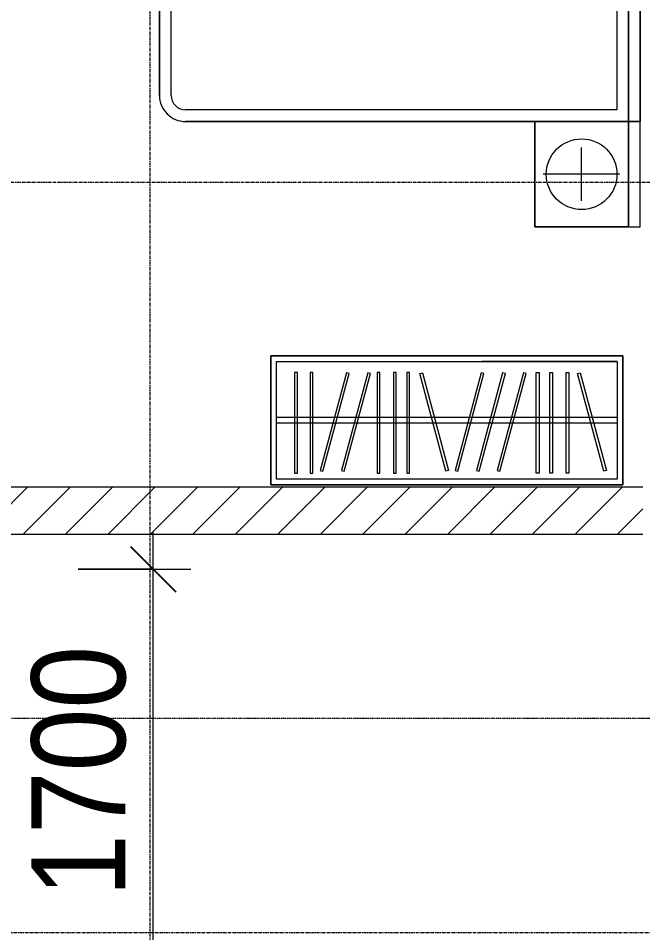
# Model space of a CAD drawing. Header units: millimetres. Extents: x 962 to 239635, y -15958 to 82755.
# Drawn here: x 167141 to 169803, y 33837 to 37737 of the extents above; entities that cross this region are included whole.
import ezdxf

# ---------------------------------------------------------------- set-up
doc = ezdxf.new("R2010")
doc.units = ezdxf.units.MM
doc.linetypes.add('Dash Dot 3_16_', pattern=[7.9375, 4.7625, -1.5875, 0, -1.5875])
doc.linetypes.add('Grid Line', pattern=[22.225, 12.7, -3.175, 3.175, -3.175])
for name, color, linetype, lineweight in [('0-1', 7, 'Continuous', 5), ('A-ANNO-DIMS', 211, 'Continuous', 9), ('A-ANNO-DIMS-160', 211, 'Continuous', 9), ('A-WALL-3', 113, 'Continuous', 18), ('A-WALL-PATT-2', 111, 'Continuous', 9), ('G-ANNO-SYMB-1', 111, 'Dash Dot 3_16_', 18), ('I-FURN-1', 254, 'Continuous', 9), ('S-GRID-1', 1, 'Grid Line', 9)]:
    doc.layers.add(name, color=color, linetype=linetype, lineweight=lineweight)
doc.styles.add('UTM Avo', font='UTM Avo.ttf', dxfattribs={"width": 0.9, "height": 400})
doc.dimstyles.new('1_Dim_chi_tiet_2_5', dxfattribs={"dimscale": 304.8, "dimtxt": 399.720379, "dimasz": 0.629921, "dimexe": 0.524934, "dimexo": 0.0625, "dimgap": 0.052493, "dimtad": 1, "dimdec": 0, "dimrnd": 5, "dimzin": 0, "dimdsep": 46, "dimtxsty": 'UTM Avo', "dimblk1": 'OBLIQUE', "dimblk2": 'OBLIQUE', "dimsah": 1, "dimcen": 0.09, "dimdle": 0.524934, "dimazin": 0, "dimtfac": 1, "dimtdec": 4, "dimtix": 1, "dimtmove": 0, "dimatfit": 3, "dimfxl": 1.049869, "dimfxlon": 1, "dimtvp": 1, "dimtolj": 1, "dimtzin": 0, "dimarcsym": 2})

# ---------------------------------------------------------------- blocks, each defined once
blk = doc.blocks.new('GIUONG NGU-2TAB-1600x2000 - GIUONG NGU-2TAB-1600x2000-V107-TKCS_MB TẦNG 2')
at = {"layer": 'I-FURN-1'}
for p, q in [((458.5, 0), (168.3, 0)), ((458.5, -50), (458.5, 0)), ((2108.2, 0), (458.5, 0)), ((458.5, 0), (458.5, -50)), ((458.5, 0), (2108.2, 0)), ((2108.2, -50), (2108.2, 0)), ((2558.2, 0), (2108.2, 0)), ((2108.2, 0), (2108.2, -50)), ((2558.2, -50), (2558.2, 0)), ((8.5, -64.5), (8.5, -450.3)), ((8.5, -64.5), (8.5, -450.3)), ((458.5, -50), (168.3, -50)), ((168.3, -50), (458.5, -50)), ((458.5, -50), (168.3, -50)), ((458.5, -450.3), (458.5, -50)), ((2108.2, -50), (458.5, -50)), ((458.5, -50), (458.5, -1938.9)), ((458.5, -50), (2108.2, -50)), ((458.5, -1938.9), (458.5, -50)), ((458.5, -450.3), (458.5, -50)), ((458.5, -50), (2108.2, -50)), ((2558.2, -50), (2108.2, -50)), ((2108.2, -50), (2108.2, -450.3)), ((2108.2, -1938.9), (2108.2, -50)), ((2108.2, -50), (2558.2, -50)), ((2108.2, -50), (2558.2, -50)), ((2108.2, -450.3), (2108.2, -50)), ((2108.2, -50), (2108.2, -1938.9)), ((2558.2, -450.3), (2558.2, -50)), ((2558.2, -50), (2558.2, -450.3)), ((233.5, -86.8), (233.5, -413.5)), ((508.5, -100), (2058.2, -100)), ((508.5, -1938.9), (508.5, -100)), ((2058.2, -100), (2058.2, -1938.9)), ((2333.2, -86.8), (2333.2, -413.5)), ((120.2, -250.2), (346.8, -250.2)), ((2446.5, -250.2), (2219.8, -250.2)), ((8.5, -450.3), (458.5, -450.3)), ((8.5, -450.3), (458.5, -450.3)), ((2108.2, -450.3), (2558.2, -450.3)), ((2558.2, -450.3), (2108.2, -450.3)), ((1997.1, -2000), (569.6, -2000)), ((569.6, -2050), (1997.1, -2050)), ((1997.1, -2050), (569.6, -2050))]:
    blk.add_line(p, q, dxfattribs=at)
for centre in [(233.5, -250.2), (2333.2, -250.2)]:
    blk.add_circle(centre, 150.7, dxfattribs=at)
for centre, radius, start, end in [((569.6, -1938.9), 111.1, 180, 270), ((569.6, -1938.9), 111.1, 180, 270), ((569.6, -1938.9), 61.1, 180, 270), ((1997.1, -1938.9), 111.1, 270, 360), ((1997.1, -1938.9), 61.1, 270, 0), ((1997.1, -1938.9), 111.1, 270, 0)]:
    blk.add_arc(centre, radius, start, end, dxfattribs=at)
blk = doc.blocks.new('TU QUAN AO-SUITE ROOM_3 - TU QUAN AO-SUITE ROOM_3-885817-TKCS_MB TẦNG 2')
at = {"layer": 'I-FURN-1'}
for p, q in [((0, 0), (-550, 0)), ((-550, 0), (-550, -1500)), ((-550, -1500), (-550, 0)), ((-550, 0), (0, 0)), ((0, -1500), (0, 0)), ((0, 0), (0, -1500)), ((-550, -24), (-550, -576)), ((-526, -24), (-24, -24)), ((-526, -1476), (-526, -24)), ((-526, -24), (-526, -600)), ((-287, -24), (-287, -576)), ((-263, -24), (-263, -576)), ((-24, -24), (-24, -1476)), ((-478.3, -181.1), (-61.3, -69.4)), ((-61.3, -69.4), (-58.2, -80.9)), ((-58.2, -80.9), (-475.2, -192.7)), ((-475.2, -192.7), (-478.3, -181.1)), ((-480.1, -229.7), (-50.1, -229.7)), ((-480.1, -241.7), (-480.1, -229.7)), ((-50.1, -229.7), (-50.1, -241.7)), ((-50.1, -241.7), (-480.1, -241.7)), ((-480.1, -299.2), (-50.1, -299.2)), ((-480.1, -311.2), (-480.1, -299.2)), ((-50.1, -311.2), (-480.1, -311.2)), ((-50.1, -299.2), (-50.1, -311.2)), ((-480.1, -356.4), (-50.1, -356.4)), ((-480.1, -368.4), (-480.1, -356.4)), ((-50.1, -368.4), (-480.1, -368.4)), ((-50.1, -356.4), (-50.1, -368.4)), ((-475.2, -411.5), (-478.3, -423.1)), ((-478.3, -423.1), (-61.3, -534.9)), ((-58.2, -523.3), (-475.2, -411.5)), ((-475.2, -500.3), (-478.3, -511.9)), ((-58.2, -612.1), (-475.2, -500.3)), ((-478.3, -511.9), (-61.3, -623.6)), ((-61.3, -534.9), (-58.2, -523.3)), ((-287, -576), (-287, -1476)), ((-263, -576), (-263, -1476)), ((-526, -1476), (-526, -600)), ((-475.2, -591.5), (-478.3, -603.1)), ((-478.3, -603.1), (-61.3, -714.9)), ((-58.2, -703.3), (-475.2, -591.5)), ((-61.3, -623.6), (-58.2, -612.1)), ((-61.3, -714.9), (-58.2, -703.3)), ((-478.3, -853.9), (-61.3, -742.1)), ((-58.2, -753.7), (-475.2, -865.5)), ((-61.3, -742.1), (-58.2, -753.7)), ((-475.2, -865.5), (-478.3, -853.9)), ((-480.1, -908.6), (-480.1, -920.6)), ((-480.1, -908.6), (-480.1, -920.6)), ((-50.1, -908.6), (-480.1, -908.6)), ((-480.1, -920.6), (-50.1, -920.6)), ((-50.1, -920.6), (-50.1, -908.6)), ((-480.1, -965.8), (-480.1, -977.8)), ((-480.1, -965.8), (-480.1, -977.8)), ((-50.1, -965.8), (-480.1, -965.8)), ((-50.1, -977.8), (-50.1, -965.8)), ((-480.1, -977.8), (-50.1, -977.8)), ((-480.1, -1035.3), (-480.1, -1047.3)), ((-480.1, -1035.3), (-480.1, -1047.3)), ((-50.1, -1035.3), (-480.1, -1035.3)), ((-480.1, -1047.3), (-50.1, -1047.3)), ((-50.1, -1047.3), (-50.1, -1035.3)), ((-475.2, -1075.3), (-478.3, -1086.9)), ((-478.3, -1086.9), (-61.3, -1198.6)), ((-58.2, -1187.1), (-475.2, -1075.3)), ((-475.2, -1166.5), (-478.3, -1178.1)), ((-58.2, -1278.3), (-475.2, -1166.5)), ((-478.3, -1178.1), (-61.3, -1289.9)), ((-61.3, -1198.6), (-58.2, -1187.1)), ((-61.3, -1289.9), (-58.2, -1278.3)), ((-480.1, -1320.5), (-480.1, -1332.5)), ((-480.1, -1320.5), (-480.1, -1332.5)), ((-50.1, -1320.5), (-480.1, -1320.5)), ((-50.1, -1332.5), (-50.1, -1320.5)), ((-480.1, -1332.5), (-50.1, -1332.5)), ((-480.1, -1386.9), (-480.1, -1398.9)), ((-480.1, -1386.9), (-480.1, -1398.9)), ((-50.1, -1386.9), (-480.1, -1386.9)), ((-480.1, -1398.9), (-50.1, -1398.9)), ((-50.1, -1398.9), (-50.1, -1386.9)), ((-24, -1476), (-526, -1476)), ((-550, -1500), (0, -1500)), ((0, -1500), (-550, -1500))]:
    blk.add_line(p, q, dxfattribs=at)
blk = doc.blocks.new('NCV_TKTC_TANG 2_rvt-1-TKCS_MB TẦNG 2')
at = {"layer": 'I-FURN-1'}
for name, p, rotation in [('GIUONG NGU-2TAB-1600x2000 - GIUONG NGU-2TAB-1600x2000-V107-TKCS_MB TẦNG 2', (108042.1, 39405.2), 270.0000000000005), ('TU QUAN AO-SUITE ROOM_3 - TU QUAN AO-SUITE ROOM_3-885817-TKCS_MB TẦNG 2', (107967.1, 35746.9), 269.9999999999996)]:
    blk.add_blockref(name, p, dxfattribs=dict(at, rotation=rotation))
blk = doc.blocks.new('DIMBLOCK110-TKCS_MB TẦNG 2')
at = {"layer": 'A-ANNO-DIMS-160'}
for p, q in [((167716.7, 33527.4), (167716.7, 35547.4)), ((167396.7, 35387.4), (167876.7, 35387.4)), ((167716.7, 35387.4), (167396.7, 35387.4)), ((167396.7, 33687.4), (167876.7, 33687.4)), ((167716.7, 33687.4), (167396.7, 33687.4))]:
    blk.add_line(p, q, dxfattribs=at)
at = {"layer": 'A-ANNO-DIMS-160', "lineweight": 25}
for p, q in [((167716.7, 35387.4), (167620.7, 35483.4)), ((167716.7, 35387.4), (167812.7, 35291.4)), ((167716.7, 33687.4), (167620.7, 33783.4)), ((167716.7, 33687.4), (167812.7, 33591.4))]:
    blk.add_line(p, q, dxfattribs=at)
at = {"layer": 'A-ANNO-DIMS-160', "color": 0, "insert": (167197, 33989.6), "char_height": 400, "width": 1314.636, "attachment_point": 1, "rotation": 90, "line_spacing_factor": 1.110334, "style": 'UTM Avo'}
blk.add_mtext('1700', dxfattribs=at)
blk = doc.blocks.new('_Oblique')
at = {"color": 0, "linetype": 'ByBlock', "lineweight": -2}
blk.add_line((-0.5, -0.5), (0.5, 0.5), dxfattribs=at)

msp = doc.modelspace()

# ---------------------------------------------------------------- hatches: boundary and pattern name
at = {"layer": 'A-WALL-PATT-2'}
h = msp.add_hatch(dxfattribs=at)
h.set_pattern_fill('FP_1', color=256, style=0, pattern_type=2)
h.set_pattern_definition([(45, (61750.9, 0), (-90.50967, 90.50967), [])])
h.paths.add_polyline_path([(169803.5, 35537.4), (169803.5, 35737.4), (166163.5, 35737.4), (166163.5, 35537.4), (167839.7, 35537.4)])
h.paths.add_polyline_path([(165963.5, 35537.4), (165963.5, 35737.4), (164653.5, 35737.4), (164653.5, 35537.4), (165421.6, 35537.4)])
h.paths.add_polyline_path([(163563.5, 35537.4), (163563.5, 35737.4), (161803.5, 35737.4), (161803.5, 35537.4)])
h.paths.add_polyline_path([(161391.4, 35537.4), (161603.5, 35537.4), (161603.5, 35737.4), (156803.3, 35737.4), (156803.3, 35537.4), (158167.2, 35537.4)])
h.paths.add_polyline_path([(156555.1, 35537.4), (156603.3, 35537.4), (156603.3, 35737.4), (156453.5, 35737.4), (156453.5, 35537.4)])
h.paths.add_polyline_path([(154943, 35537.4), (155363.5, 35537.4), (155363.5, 35737.4), (153603.5, 35737.4), (153603.5, 35537.4)])
h.paths.add_polyline_path([(153403.5, 35537.4), (153403.5, 35737.4), (151643.5, 35737.4), (151643.5, 35537.4), (151718.9, 35537.4)])
h.paths.add_polyline_path([(150106.8, 35537.4), (150553.5, 35537.4), (150553.5, 35737.4), (148603.2, 35737.4), (148603.2, 35537.4), (149300.7, 35537.4)])
h.paths.add_polyline_path([(148403.2, 35537.4), (148403.2, 35737.4), (145403.4, 35737.4), (145403.4, 35537.4)])

# ---------------------------------------------------------------- linework, layer by layer
at = {"layer": 'A-WALL-3'}
for p, q in [((169803.5, 35737.4), (166163.5, 35737.4)), ((166163.5, 35537.4), (169803.5, 35537.4))]:
    msp.add_line(p, q, dxfattribs=at)
at = {"layer": 'G-ANNO-SYMB-1'}
msp.add_line((90498.7, 34751.5), (196677.7, 34751.5), dxfattribs=at)
at = {"layer": 'S-GRID-1'}
for p, q in [((167703.5, 19351.6), (167703.5, 76542.3)), ((189415.6, 37036.9), (96253.4, 37036.9)), ((187383.6, 33836.9), (98285.4, 33836.9))]:
    msp.add_line(p, q, dxfattribs=at)

# ---------------------------------------------------------------- block references
at = {"layer": '0-1'}
msp.add_blockref('NCV_TKTC_TANG 2_rvt-1-TKCS_MB TẦNG 2', (61750.9, 0), dxfattribs=at)

# ---------------------------------------------------------------- dimensions: what is measured, and where the dimension line sits
at = {"layer": 'A-ANNO-DIMS'}
dim = msp.add_linear_dim(base=(167716.7, 35387.4), p1=(167396.7, 33687.4), p2=(167396.7, 35387.4), angle=90, dimstyle='1_Dim_chi_tiet_2_5', override={"dimpost": '<>', "dimfxl": 1700}, dxfattribs=at)
dim.commit()
dim.dimension.update_dxf_attribs({"geometry": 'DIMBLOCK110-TKCS_MB TẦNG 2', "text_midpoint": (167493.7, 34537.4)})

doc.saveas('drawing.dxf')
